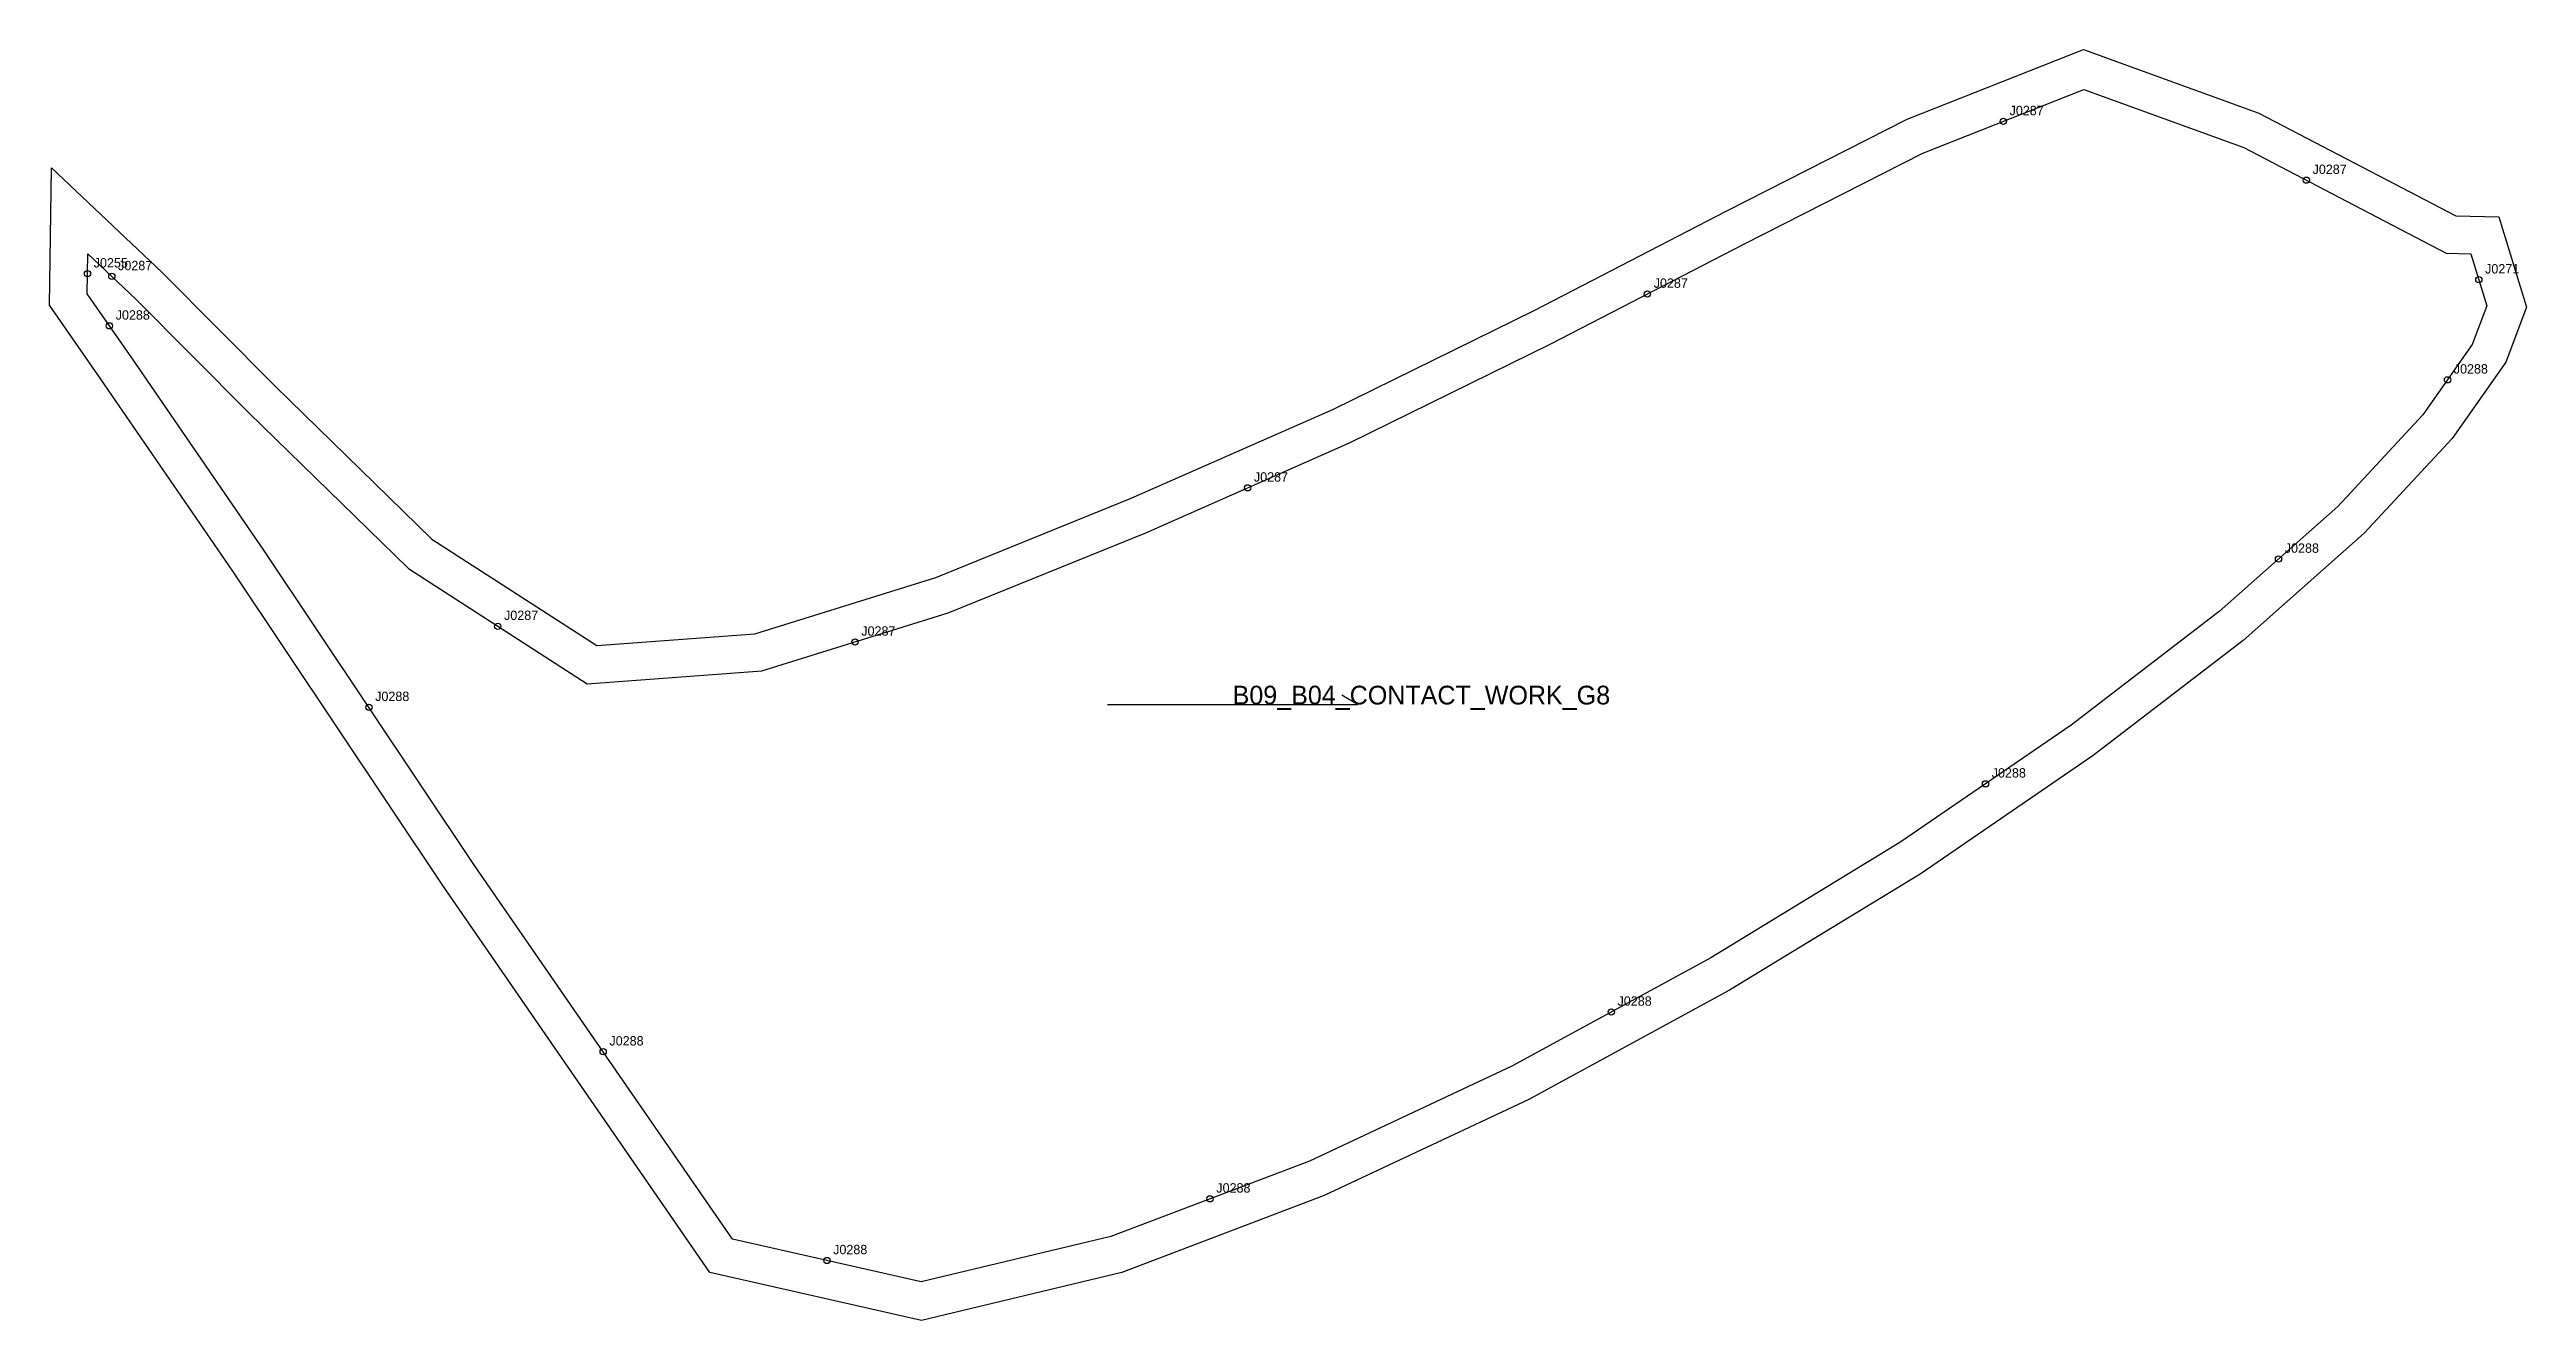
# Model space of a CAD drawing. Header units: millimetres. Extents: x -12 to 781, y -341 to 65.
import ezdxf

# ---------------------------------------------------------------- set-up
doc = ezdxf.new("R2010")
doc.units = ezdxf.units.MM
for name, color, linetype in [('CUT', 1, 'Continuous'), ('GRAIN', 3, 'Continuous'), ('LABEL', 7, 'Continuous'), ('NOTCH', 2, 'Continuous'), ('SEW', 5, 'Continuous')]:
    doc.layers.add(name, color=color, linetype=linetype)

msp = doc.modelspace()

# ---------------------------------------------------------------- linework, layer by layer
at = {"layer": 'CUT'}
msp.add_lwpolyline([(-11.62, 27.48), (23.82, -6), (60, -42.46), (110.16, -91.37), (163, -125.43), (213.5, -121.68), (271.44, -103.68), (334.04, -78.26), (398.83, -49.72), (462.98, -18.14), (524.71, 13.7), (582.46, 43.09), (638.83, 65.34), (695, 44.96), (735.77, 23.74), (758.06, 12.12), (771.77, 11.79), (780.66, -17.07), (774.02, -34.77), (756.83, -59.19), (728.67, -89.51), (689.97, -123.82), (642.01, -160.62), (586.55, -198.57), (525.57, -235.77), (461.27, -270.8), (395.75, -301.5), (331.03, -326.13), (266.9, -341.48), (199.17, -326.08), (113.68, -202.24), (46.47, -101.62), (4.2, -40.2), (-12.23, -16.53), (-11.62, 27.48)], close=True, dxfattribs=at)
at = {"layer": 'GRAIN'}
for p, q in [((406.49, -144.3), (401.49, -141.3)), ((326.49, -144.3), (406.49, -144.3))]:
    msp.add_line(p, q, dxfattribs=at)
at = {"layer": 'NOTCH'}
for centre in [(613.2, 42.33), (710.2, 23.52), (-0.09, -6.42), (7.72, -7.29), (765.42, -8.34), (499.28, -12.92), (6.95, -23.11), (755.4, -40.37), (371.31, -74.96), (701.3, -97.74), (131.26, -119.25), (245.62, -124.27), (90.01, -145.19), (607.5, -169.69), (487.71, -242.73), (165, -255.46), (359.27, -302.54), (236.61, -322.28)]:
    msp.add_circle(centre, 1, dxfattribs=at)
at = {"layer": 'SEW'}
msp.add_lwpolyline([(0, 0), (15.44, -14.59), (51.55, -50.98), (102.64, -100.81), (159.88, -137.7), (215.75, -133.55), (275.48, -114.99), (338.71, -89.32), (403.9, -60.6), (468.38, -28.86), (530.18, 3.02), (587.39, 32.14), (639.01, 52.51), (690.16, 33.95), (730.23, 13.09), (754.98, 0.19), (762.85, 0), (767.99, -16.68), (763.32, -29.12), (747.48, -51.62), (720.27, -80.92), (682.33, -114.56), (634.96, -150.9), (580.04, -188.49), (519.57, -225.37), (455.85, -260.09), (391.06, -290.44), (327.49, -314.64), (266.83, -329.15), (206.39, -315.42), (123.61, -195.5), (56.4, -94.89), (14.07, -33.38), (-0.18, -12.84)], close=True, dxfattribs=at)

# ---------------------------------------------------------------- texts
at = {"layer": 'LABEL'}
for s, height, p in [('J0287', 3, (615.2, 44.33)), ('J0287', 3, (712.2, 25.52)), ('J0255', 3, (1.91, -4.42)), ('J0287', 3, (9.72, -5.29)), ('J0287', 3, (501.28, -10.92)), ('J0271', 3, (767.42, -6.34)), ('J0288', 3, (8.95, -21.11)), ('J0288', 3, (757.4, -38.37)), ('J0287', 3, (373.31, -72.96)), ('J0288', 3, (703.3, -95.74)), ('J0287', 3, (133.26, -117.25)), ('J0287', 3, (247.62, -122.27)), ('J0288', 3, (92.01, -143.19)), ('B09_B04_CONTACT_WORK_G8', 6, (366.49, -144.3)), ('J0288', 3, (609.5, -167.69)), ('J0288', 3, (489.71, -240.73)), ('J0288', 3, (167, -253.46)), ('J0288', 3, (361.27, -300.54)), ('J0288', 3, (238.61, -320.28))]:
    msp.add_text(s, height=height, dxfattribs=at).set_placement(p)

doc.saveas('drawing.dxf')
